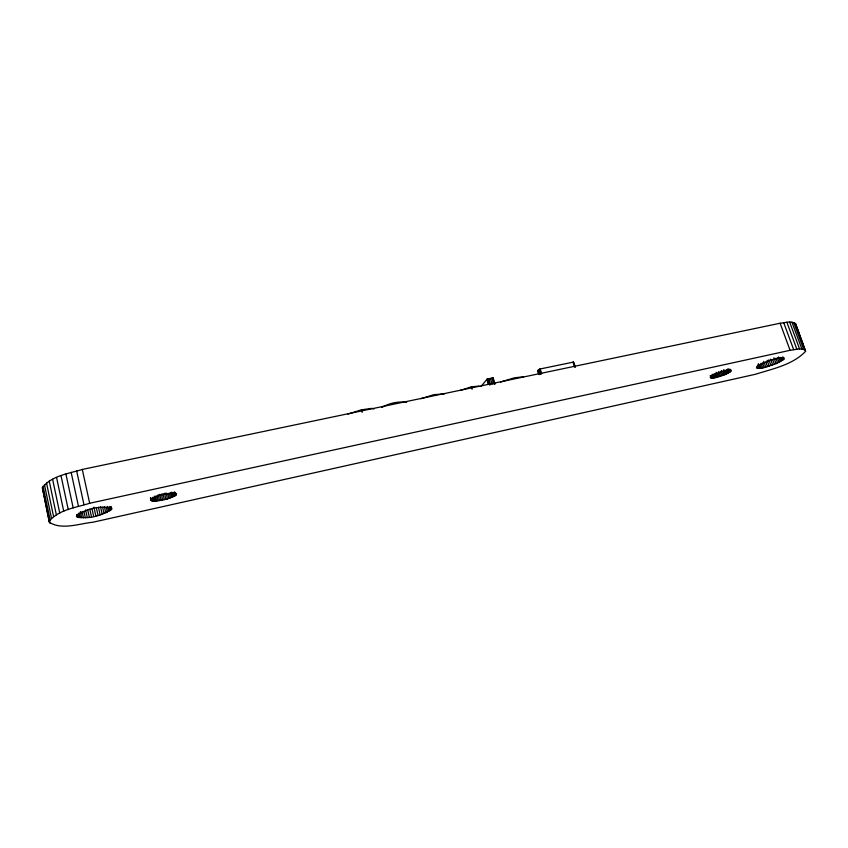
<?xml version="1.0" encoding="UTF-8"?>
<svg xmlns="http://www.w3.org/2000/svg" width="848" height="848" viewBox="0 0 848 848"><rect width="100%" height="100%" fill="white"/><g stroke="black" fill="none" stroke-linecap="round" stroke-linejoin="round"><path stroke-width="1.27" d="M493.112 378.038L487.155 379.12L481.06 386.359M575.23 366.919L573.492 362.075L540.197 368.965L537.696 370.629L538.395 370.905M111.692 509.065L111.597 508.1C100.287 505.62 84.811 508.493 76.373 516.368C87.397 519.941 102.248 515.785 111.692 509.065L111.13 506.542M373.809 409.012L371.869 408.354L361.418 409.817L347.977 414.11M42.4 487.77C51.293 475.611 68.741 473.703 82.288 469.442L780.118 323.236C785.036 322.865 791.428 320.385 795.647 323.851L805.6 351.305C792.869 364.81 772.592 368.848 755.356 374.297L92.973 522.22C79.15 523.629 61.872 530.286 49.396 522.336L42.4 487.77L49.396 522.336M49.364 521.085C58.925 509.51 76.034 507.623 89.665 503.267L790.082 350.319C794.968 349.906 801.137 347.33 805.505 350.436M381.865 407.464C388.882 403.203 398.475 401.083 406.648 402.418M783.859 359.255L784.04 357.782L781.898 357.517L771.415 359.828L760.168 364.481L757.317 366.347L756.427 368.043L762.723 367.968L776.068 363.697L783.859 359.255L782.99 356.87M176.024 495.073L176.193 493.6L174.264 493.038L164.766 493.918L155.65 496.599L150.87 499.917L151.739 500.786L155.438 501.126L167.448 498.984L175.494 495.539L176.024 495.073L175.441 492.614M730.722 371.498L731.294 370.216L729.98 369.855L722.496 371.233L713.751 374.636L710.179 377.54L711.663 378.113L715.373 377.667L725.506 374.413L730.722 371.498L729.852 369.05M460.104 390.493L471.35 386.815L478.876 386.084M420.884 398.73L433.741 394.68L444.606 393.854M500.553 382.077L514.27 377.837L523.608 376.745M805.6 351.305L795.647 323.851M794.968 323.099L804.858 349.768M793.728 322.547L803.65 349.302M791.958 322.219L801.89 349.058M789.668 322.123L799.622 349.037M786.902 322.261L796.866 349.238M783.7 322.632L793.664 349.662M780.118 323.236L790.082 350.319M782.407 357.411L783.276 359.785M781.612 357.994L782.481 360.368M780.202 357.432L781.506 360.994M778.623 356.902L780.361 361.651M777.33 357.58L779.058 362.329M775.888 358.269L777.616 363.008M773.917 357.782L776.068 363.697M772.719 359.637L774.436 364.364M770.588 359.107L772.74 365.022M768.86 359.732L771.002 365.636M767.122 360.315L769.263 366.219M765.818 362.022L767.535 366.749M763.719 361.312L765.85 367.226M762.532 362.902L764.239 367.629M761.016 363.241L762.723 367.968M760.041 364.682L761.313 368.223M758.345 363.675L760.052 368.403M757.667 364.947L758.949 368.509M757.169 366.145L758.017 368.52M729.312 369.484L730.181 371.933M728.188 368.732L729.481 372.389M727.372 369.219L728.655 372.876M726.418 369.728L727.711 373.385M725.369 370.247L726.651 373.894M723.789 369.548L725.506 374.413M723.005 371.276L724.287 374.922M721.309 370.555L723.015 375.41M720.429 372.24L721.712 375.887M718.68 371.466L720.387 376.321M717.8 373.078L719.072 376.724M716.083 372.23L717.79 377.084M715.267 373.756L716.549 377.402M714.09 374.01L715.373 377.667M712.998 374.212L714.281 377.869M712.013 374.36L713.285 378.007M711.557 375.653L712.415 378.091M710.815 375.664L711.663 378.113M710.211 375.622L711.059 378.06M573.492 362.075L575.145 367.184M573.015 362.128L574.552 366.887M540.197 368.965L541.713 373.767M539.614 369.124L541.13 373.936M539.042 369.389L540.558 374.191M538.512 369.749L540.028 374.551M538.035 370.205L539.169 373.809M538.289 372.155L539.042 374.551M537.696 370.629L538.787 374.477M493.133 377.879L494.978 384.144M492.752 377.848L494.617 383.964M491.851 377.964L493.716 384.091M490.356 378.25L492.222 384.377M488.777 378.611L490.642 384.738M487.759 378.886L489.625 385.013M487.155 379.12L488.649 384.017M486.847 379.332L488.342 384.239M471.35 386.815L472.082 389.243M361.418 409.817L362.117 412.329M174.624 491.851L175.494 495.539M173.904 492.338L174.773 496.016M173.024 492.836L173.882 496.515M171.688 492.116L172.844 497.023M170.501 492.624L171.656 497.532M169.197 493.133L170.342 498.03M167.787 493.621L168.932 498.518M166.017 492.858L167.448 498.984M164.47 493.282L165.89 499.419M162.88 493.674L164.311 499.811M161.29 494.024L162.721 500.161M159.71 494.331L161.141 500.468M158.173 494.575L159.594 500.723M156.975 495.995L158.12 500.914M155.587 496.133L156.721 501.051M154.294 496.197L155.438 501.126M153.424 497.437L154.272 501.136M152.407 497.373L153.265 501.083M151.845 498.497L152.417 500.967M151.167 498.317L151.739 500.786M150.679 498.073L151.251 500.553M150.393 497.776L150.965 500.256M110.77 507.104L111.332 509.616M109.858 506.457L110.696 510.22M108.968 507.093L109.805 510.867M107.569 506.5L108.682 511.524M106.212 507.178L107.325 512.192M104.389 506.606L105.767 512.87M102.65 507.284L104.039 513.538M100.499 506.68L102.152 514.195M98.485 507.305L100.138 514.81M96.386 507.888L98.029 515.404M93.948 507.168L95.866 515.944M92.029 508.906L93.672 516.432M82.288 469.442L89.665 503.267M89.846 509.33L91.489 516.856M87.694 509.68L89.337 517.206M85.616 509.945L87.249 517.492M76.627 470.81L83.973 504.677M83.91 511.408L85.277 517.704M82.065 511.514L83.433 517.821M80.39 511.545L81.747 517.863M71.137 472.325L78.44 506.214M79.171 512.754L80.263 517.821M78.164 513.888L78.981 517.683M77.391 514.937L77.931 517.471M76.596 514.641L77.147 517.185M65.9 473.958L73.172 507.857M61.014 475.686L68.243 509.563M56.551 477.477L63.748 511.323M52.608 479.3L59.763 513.093M49.237 481.113L56.35 514.842M46.502 482.904L53.572 516.538M44.435 484.621L51.463 518.17M43.057 486.254L50.064 519.686M43.227 490.356L45.347 500.532M47.477 510.697L48.007 513.241M48.548 515.785L50.138 523.407"/></g></svg>
